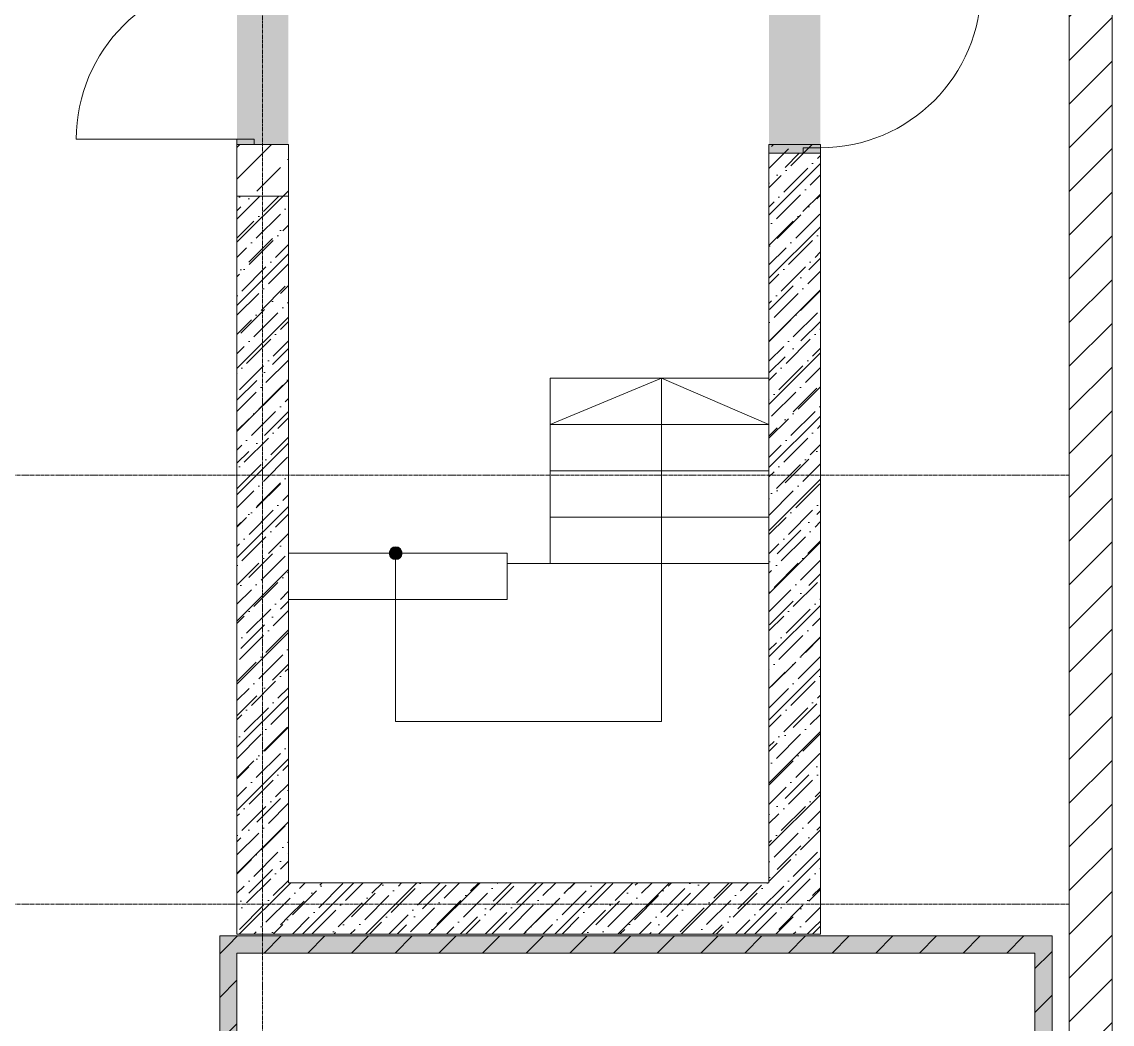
# Model space of a CAD drawing. Header units: millimetres. Extents: x 1499747 to 4341325, y -28481 to 441852.
# Drawn here: x 4240641 to 4246994, y 378866 to 384705 of the extents above; entities that cross this region are included whole.
import ezdxf

# ---------------------------------------------------------------- set-up
doc = ezdxf.new("R2010")
doc.units = ezdxf.units.MM
doc.header["$MEASUREMENT"] = 0
doc.linetypes.add('CENTER2', pattern=[28.575, 19.05, -3.175, 3.175, -3.175])
for name, color, linetype, lineweight in [('13 этаж_25_АР 06.03 custom_70_12 этаж_13_Интерьер - Мебель_Ном._пера__8_Ном._пера__8', 8, 'Continuous', 18), ('13 этаж_25_АР 06.03 custom_70__8 hatch_Ном._пера__8_Ном._пера__8', 8, 'Continuous', 18), ('13 этаж_25_АР 06.03 custom_70__Оси_Ном._пера__8_Ном._пера__8', 8, 'Continuous', 18), ('13 этаж_25_АР 06.03 custom_70_контур_Ном._пера__1_Ном._пера__1', 1, 'Continuous', 18), ('13 этаж_25_АР 06.03 custom_70_Подложк_Ном._пера__1_Ном._пера__1', 1, 'Continuous', 18), ('13 этаж_25_АР 06.03 custom_70_Шахты 101_Ном._пера__8_Ном._пера__8', 8, 'Continuous', 18), ('13 этаж_25_Двери Archicad_Ном._пера__19_Ном._пера__255', 255, 'Continuous', 18), ('13 этаж_25_Двери Archicad_Ном._пера__23_Ном._пера__30', 30, 'Continuous', 18), ('13 этаж_25_Двери Archicad_Ном._пера__3_Ном._пера__30', 30, 'Continuous', 18), ('13 этаж_25_Двери Archicad_Ном._пера__47_Ном._пера__7', 7, 'Continuous', 18), ('13 этаж_25_Конструктив - Лестницы_Ном._пера__11_Ном._пера__171', 171, 'Continuous', 18), ('13 этаж_25_Конструктив - Лестницы_Ном._пера__1_Ном._пера__7', 7, 'Continuous', 18), ('13 этаж_25_Конструктив - Лестницы_Ном._пера__71_Ном._пера__161', 161, 'Continuous', 18), ('13 этаж_25_Конструктив - Стены Ненесущие Газоблок_Ном._пера__169_Ном._пера__83', 83, 'Continuous', 18), ('13 этаж_25_Конструктив - Стены Ненесущие Газоблок_Ном._пера__47_Ном._пера__7', 7, 'Continuous', 18), ('13 этаж_25_Конструктив - Стены Ненесущие Газоблок_Ном._пера__74_Ном._пера__255', 255, 'Continuous', 18), ('13 этаж_25_Конструктив - Стены Несущие_Ном._пера__170_Ном._пера__52', 52, 'Continuous', 18), ('13 этаж_25_Конструктив - Стены Несущие_Ном._пера__19_Ном._пера__255', 255, 'Continuous', 18), ('13 этаж_25_Конструктив - Стены Несущие_Ном._пера__47_Ном._пера__7', 7, 'Continuous', 18)]:
    doc.layers.add(name, color=color, linetype=linetype, lineweight=lineweight)
pattern_1 = [(45, (4194944, 382064.74), (-127.2792, 127.2792), [])]
pattern_2 = [(45, (4194944, 382064.74), (-183.8478, 183.8478), []), (45, (4194852.08, 382156.66), (-183.8478, 183.8478), [195, -65, 0, -65])]

msp = doc.modelspace()

# ---------------------------------------------------------------- hatches: boundary and pattern name
at = {"layer": '13 этаж_25_АР 06.03 custom_70__8 hatch_Ном._пера__8_Ном._пера__8', "linetype": 'Continuous', "true_color": 0xc7c8ca}
h = msp.add_hatch(dxfattribs=at)
h.set_pattern_fill('ANSI36_0046_0019', color=9, style=0, pattern_type=2)
h.set_pattern_definition([(45, (4050797.57, 168999.435), (42.09495, 154.348152), [198.4375, -39.6875, 0, -39.6875])])
h.paths.add_polyline_path([(4245294.2, 383989.7), (4244994.2, 383989.7), (4244994.2, 379689.7), (4242194.2, 379689.7), (4242194.2, 383689.7), (4241894.2, 383689.7), (4241894.2, 379389.7), (4245294.2, 379389.7)])
at = {"layer": '13 этаж_25_Двери Archicad_Ном._пера__19_Ном._пера__255', "linetype": 'Continuous', "true_color": 0xc7c8ca}
for points in [[(4241894.2, 383989.7), (4241994.2, 383989.7), (4241994.2, 384021.7), (4241894.2, 384021.7)], [(4245194.2, 383939.7), (4245294.2, 383939.7), (4245294.2, 383971.7), (4245194.2, 383971.7)]]:
    msp.add_hatch(color=9, dxfattribs=at).paths.add_polyline_path(points)
at = {"layer": '13 этаж_25_Конструктив - Лестницы_Ном._пера__71_Ном._пера__161', "linetype": 'Continuous', "true_color": 0xc7c8ca}
msp.add_hatch(color=9, dxfattribs=at).paths.add_polyline_path([(4242781.2, 381609.7, 1), (4242856.2, 381609.7, 1)])
at = {"layer": '13 этаж_25_Конструктив - Стены Ненесущие Газоблок_Ном._пера__169_Ном._пера__83', "linetype": 'Continuous', "true_color": 0xc7c8ca}
h = msp.add_hatch(dxfattribs=at)
h.set_pattern_fill('БЛОКИ_БЕТОННЫЕ_ЭФФЕКТИВН_72', color=9, style=0, pattern_type=2)
h.set_pattern_definition(pattern_1)
h.paths.add_polyline_path([(4246743.9, 393764.7), (4246743.9, 363914.7), (4246993.9, 363914.7), (4246993.9, 393764.7)])
h = msp.add_hatch(dxfattribs=at)
h.set_pattern_fill('БЛОКИ_БЕТОННЫЕ_ЭФФЕКТИВН_72', color=9, style=0, pattern_type=2)
h.set_pattern_definition(pattern_1)
h.paths.add_polyline_path([(4241794.2, 379379.7), (4241894.2, 379279.7), (4241894.2, 379379.7)])
h = msp.add_hatch(dxfattribs=at)
h.set_pattern_fill('БЛОКИ_БЕТОННЫЕ_ЭФФЕКТИВН_72', color=9, style=0, pattern_type=2)
h.set_pattern_definition(pattern_1)
h.paths.add_polyline_path([(4241794.2, 379279.7), (4241894.2, 379279.7), (4241794.2, 379379.7)])
h = msp.add_hatch(dxfattribs=at)
h.set_pattern_fill('БЛОКИ_БЕТОННЫЕ_ЭФФЕКТИВН_72', color=9, style=0, pattern_type=2)
h.set_pattern_definition(pattern_1)
h.paths.add_polyline_path([(4246544, 379379.7), (4241894.2, 379379.7), (4241894.2, 379279.7), (4246544, 379279.7)])
h = msp.add_hatch(dxfattribs=at)
h.set_pattern_fill('БЛОКИ_БЕТОННЫЕ_ЭФФЕКТИВН_72', color=9, style=0, pattern_type=2)
h.set_pattern_definition(pattern_1)
h.paths.add_polyline_path([(4246544, 379279.7), (4246644, 379279.7), (4246644, 379379.7)])
h = msp.add_hatch(dxfattribs=at)
h.set_pattern_fill('БЛОКИ_БЕТОННЫЕ_ЭФФЕКТИВН_72', color=9, style=0, pattern_type=2)
h.set_pattern_definition(pattern_1)
h.paths.add_polyline_path([(4241794.2, 379279.7), (4241794.2, 378264.7), (4241894.2, 378264.7), (4241894.2, 379279.7)])
h = msp.add_hatch(dxfattribs=at)
h.set_pattern_fill('БЛОКИ_БЕТОННЫЕ_ЭФФЕКТИВН_72', color=9, style=0, pattern_type=2)
h.set_pattern_definition(pattern_1)
h.paths.add_polyline_path([(4246644, 367064.7), (4246644, 379279.7), (4246544, 379279.7), (4246544, 367064.7)])
at = {"layer": '13 этаж_25_Конструктив - Стены Ненесущие Газоблок_Ном._пера__74_Ном._пера__255', "linetype": 'Continuous', "true_color": 0xc7c8ca}
for points in [[(4241794.2, 379379.7), (4241894.2, 379279.7), (4241894.2, 379379.7)], [(4241794.2, 379279.7), (4241894.2, 379279.7), (4241794.2, 379379.7)], [(4246544, 379379.7), (4241894.2, 379379.7), (4241894.2, 379279.7), (4246544, 379279.7)], [(4246544, 379279.7), (4246644, 379279.7), (4246644, 379379.7)], [(4246544, 379379.7), (4246544, 379279.7), (4246644, 379379.7)], [(4241794.2, 379279.7), (4241794.2, 378264.7), (4241894.2, 378264.7), (4241894.2, 379279.7)], [(4246644, 367064.7), (4246644, 379279.7), (4246544, 379279.7), (4246544, 367064.7)]]:
    msp.add_hatch(color=9, dxfattribs=at).paths.add_polyline_path(points)
at = {"layer": '13 этаж_25_Конструктив - Стены Несущие_Ном._пера__170_Ном._пера__52', "linetype": 'Continuous', "true_color": 0xc7c8ca}
h = msp.add_hatch(dxfattribs=at)
h.set_pattern_fill('ЖЕЛЕЗОБЕТОН_0019', color=9, style=0, pattern_type=2)
h.set_pattern_definition(pattern_2)
h.paths.add_polyline_path([(4241894.2, 379689.7), (4242194.2, 379689.7), (4242194.2, 383989.7), (4241894.2, 383989.7)])
h = msp.add_hatch(dxfattribs=at)
h.set_pattern_fill('ЖЕЛЕЗОБЕТОН_0019', color=9, style=0, pattern_type=2)
h.set_pattern_definition(pattern_2)
h.paths.add_polyline_path([(4244994.2, 379689.7), (4245294.2, 379689.7), (4245294.2, 383939.7), (4244994.2, 383939.7)])
h = msp.add_hatch(dxfattribs=at)
h.set_pattern_fill('ЖЕЛЕЗОБЕТОН_0019', color=9, style=0, pattern_type=2)
h.set_pattern_definition(pattern_2)
h.paths.add_polyline_path([(4241894.2, 379689.7), (4241894.2, 379389.7), (4242194.2, 379689.7)])
h = msp.add_hatch(dxfattribs=at)
h.set_pattern_fill('ЖЕЛЕЗОБЕТОН_0019', color=9, style=0, pattern_type=2)
h.set_pattern_definition(pattern_2)
h.paths.add_polyline_path([(4242194.2, 379689.7), (4241894.2, 379389.7), (4242194.2, 379389.7)])
h = msp.add_hatch(dxfattribs=at)
h.set_pattern_fill('ЖЕЛЕЗОБЕТОН_0019', color=9, style=0, pattern_type=2)
h.set_pattern_definition(pattern_2)
h.paths.add_polyline_path([(4244994.2, 379689.7), (4242194.2, 379689.7), (4242194.2, 379389.7), (4244994.2, 379389.7)])
h = msp.add_hatch(dxfattribs=at)
h.set_pattern_fill('ЖЕЛЕЗОБЕТОН_0019', color=9, style=0, pattern_type=2)
h.set_pattern_definition(pattern_2)
h.paths.add_polyline_path([(4244994.2, 379689.7), (4245294.2, 379389.7), (4245294.2, 379689.7)])
h = msp.add_hatch(dxfattribs=at)
h.set_pattern_fill('ЖЕЛЕЗОБЕТОН_0019', color=9, style=0, pattern_type=2)
h.set_pattern_definition(pattern_2)
h.paths.add_polyline_path([(4244994.2, 379389.7), (4245294.2, 379389.7), (4244994.2, 379689.7)])
at = {"layer": '13 этаж_25_Конструктив - Стены Несущие_Ном._пера__19_Ном._пера__255', "linetype": 'Continuous', "true_color": 0xc7c8ca}
for points in [[(4241894.2, 383989.7), (4242194.2, 383989.7), (4242194.2, 384989.7), (4241894.2, 384989.7)], [(4245294.2, 384939.7), (4244994.2, 384939.7), (4244994.2, 383939.7), (4245294.2, 383939.7)]]:
    msp.add_hatch(color=9, dxfattribs=at).paths.add_polyline_path(points)

# ---------------------------------------------------------------- linework, layer by layer
at = {"layer": '13 этаж_25_АР 06.03 custom_70_12 этаж_13_Интерьер - Мебель_Ном._пера__8_Ном._пера__8', "color": 9, "linetype": 'Continuous', "true_color": 0xc7c8ca}
for p, q in [((4244994.2, 379689.7), (4244994.2, 383939.7)), ((4245294.2, 383939.7), (4245294.2, 379389.7)), ((4241894.2, 379389.7), (4241894.2, 383689.7)), ((4242194.2, 379689.7), (4242194.2, 383689.7)), ((4242194.2, 379689.7), (4244994.2, 379689.7)), ((4245294.2, 379389.7), (4241894.2, 379389.7))]:
    msp.add_line(p, q, dxfattribs=at)
at = {"layer": '13 этаж_25_АР 06.03 custom_70_12 этаж_13_Интерьер - Мебель_Ном._пера__8_Ном._пера__8', "color": 9, "linetype": 'Continuous', "true_color": 0xc7c8ca, "flags": 128}
for points in [[(4245294.2, 383989.7), (4245294.2, 379389.7), (4241894.2, 379389.7), (4241894.2, 383689.7), (4242194.2, 383689.7), (4242194.2, 379689.7), (4244994.2, 379689.7), (4244994.2, 383989.7)], [(4245294.2, 383939.7), (4245294.2, 379389.7), (4241894.2, 379389.7), (4241894.2, 383689.7)], [(4242194.2, 383689.7), (4242194.2, 379689.7), (4244994.2, 379689.7), (4244994.2, 383939.7)], [(4244994.2, 383989.7), (4245294.2, 383989.7)], [(4242194.2, 383689.7), (4242194.2, 382889.7)]]:
    msp.add_lwpolyline(points, dxfattribs=at)
at = {"layer": '13 этаж_25_АР 06.03 custom_70__Оси_Ном._пера__8_Ном._пера__8', "color": 9, "linetype": 'CENTER2', "true_color": 0xc7c8ca}
for p, q in [((4242044, 393714.7), (4242044, 363914.7)), ((4246744, 393714.7), (4246744, 363914.7)), ((4246744, 382064.7), (4202359, 382064.7)), ((4246744, 379564.7), (4213744, 379564.7))]:
    msp.add_line(p, q, dxfattribs=at)
at = {"layer": '13 этаж_25_АР 06.03 custom_70_контур_Ном._пера__1_Ном._пера__1', "color": 9, "linetype": 'Continuous', "true_color": 0xc7c8ca, "flags": 128}
for points in [[(4241162.3, 378264.7), (4241794.2, 378264.7), (4241794.2, 379379.7), (4241894.2, 379379.7)], [(4241894.2, 379379.7), (4246644, 379379.7)], [(4241162.3, 378164.7), (4241894.2, 378164.7), (4241894.2, 379279.7)]]:
    msp.add_lwpolyline(points, dxfattribs=at)
at = {"layer": '13 этаж_25_АР 06.03 custom_70_Подложк_Ном._пера__1_Ном._пера__1', "color": 9, "linetype": 'Continuous', "true_color": 0xc7c8ca, "flags": 128}
for points in [[(4246644, 377439.7), (4246644, 379379.7), (4246544, 379379.7)], [(4246544, 379279.7), (4241894.2, 379279.7)], [(4246544, 379279.7), (4246544, 367064.7)]]:
    msp.add_lwpolyline(points, dxfattribs=at)
at = {"layer": '13 этаж_25_АР 06.03 custom_70_Шахты 101_Ном._пера__8_Ном._пера__8', "color": 9, "linetype": 'Continuous', "true_color": 0xc7c8ca, "flags": 128}
msp.add_lwpolyline([(4245294.2, 383989.7), (4244994.2, 383989.7)], dxfattribs=at)
at = {"layer": '13 этаж_25_Двери Archicad_Ном._пера__23_Ном._пера__30', "color": 9, "linetype": 'Continuous', "true_color": 0xc7c8ca}
for p, q in [((4241894.2, 383989.7), (4241894.2, 384021.7)), ((4241894.2, 384021.7), (4241994.2, 384021.7)), ((4241994.2, 384021.7), (4241994.2, 383989.7)), ((4241994.2, 383989.7), (4241894.2, 383989.7)), ((4245194.2, 383939.7), (4245194.2, 383971.7)), ((4245194.2, 383971.7), (4245294.2, 383971.7)), ((4245294.2, 383939.7), (4245194.2, 383939.7)), ((4245294.2, 383971.7), (4245294.2, 383939.7))]:
    msp.add_line(p, q, dxfattribs=at)
at = {"layer": '13 этаж_25_Двери Archicad_Ном._пера__3_Ном._пера__30', "color": 9, "linetype": 'Continuous', "true_color": 0xc7c8ca}
msp.add_line((4241894.2, 384021.7), (4240958.2, 384021.7), dxfattribs=at)
for centre, start, end in [((4241894.2, 384021.7), 90, 180), ((4245294.2, 384907.7), 270, 0)]:
    msp.add_arc(centre, 936, start, end, dxfattribs=at)
at = {"layer": '13 этаж_25_Двери Archicad_Ном._пера__47_Ном._пера__7', "color": 9, "linetype": 'Continuous', "true_color": 0xc7c8ca}
for p, q in [((4241894.2, 383989.7), (4241994.2, 383989.7)), ((4241894.2, 383989.7), (4241994.2, 383989.7)), ((4241994.2, 383989.7), (4242194.2, 383989.7)), ((4245194.2, 383939.7), (4244994.2, 383939.7)), ((4245294.2, 383939.7), (4245194.2, 383939.7)), ((4245294.2, 383939.7), (4245194.2, 383939.7))]:
    msp.add_line(p, q, dxfattribs=at)
at = {"layer": '13 этаж_25_Конструктив - Лестницы_Ном._пера__11_Ном._пера__171', "color": 9, "linetype": 'Continuous', "true_color": 0xc7c8ca}
for p, q in [((4244994.2, 382629.7), (4243718.7, 382629.7)), ((4243718.7, 382629.7), (4243718.7, 382359.7)), ((4244368.7, 382629.7), (4243718.7, 382359.7)), ((4244368.7, 382359.7), (4244368.7, 382629.7)), ((4244994.2, 382359.7), (4244368.7, 382629.7)), ((4244994.2, 382359.7), (4244994.2, 382629.7)), ((4244994.2, 382359.7), (4243718.7, 382359.7)), ((4243718.7, 382359.7), (4243718.7, 382089.7)), ((4243718.7, 382359.7), (4244994.2, 382359.7)), ((4244368.7, 381549.7), (4244368.7, 382359.7)), ((4244994.2, 382089.7), (4244994.2, 382359.7)), ((4244994.2, 382089.7), (4243718.7, 382089.7)), ((4243718.7, 382089.7), (4243718.7, 381819.7)), ((4243718.7, 382089.7), (4244994.2, 382089.7)), ((4244994.2, 381819.7), (4244994.2, 382089.7)), ((4244994.2, 381819.7), (4243718.7, 381819.7)), ((4243718.7, 381819.7), (4243718.7, 381549.7)), ((4243718.7, 381819.7), (4244994.2, 381819.7)), ((4244994.2, 381549.7), (4244994.2, 381819.7)), ((4243468.7, 381609.7), (4242194.2, 381609.7)), ((4242194.2, 381609.7), (4242194.2, 381339.7)), ((4242818.7, 381609.7), (4242818.7, 381339.7)), ((4243468.7, 381339.7), (4243468.7, 381609.7)), ((4243718.7, 381549.7), (4243468.7, 381549.7)), ((4243468.7, 381549.7), (4243468.7, 381339.7)), ((4244994.2, 381549.7), (4243718.7, 381549.7)), ((4243718.7, 381549.7), (4244994.2, 381549.7)), ((4244368.7, 381279.7), (4244368.7, 381549.7)), ((4244994.2, 381279.7), (4244994.2, 381549.7)), ((4242194.2, 381339.7), (4243468.7, 381339.7)), ((4243468.7, 381339.7), (4242194.2, 381339.7)), ((4242194.2, 381339.7), (4242194.2, 381279.7)), ((4242818.7, 381339.7), (4242818.7, 381279.7)), ((4242194.2, 381279.7), (4242194.2, 379689.7)), ((4242818.7, 381279.7), (4242818.7, 380629.7)), ((4244368.7, 380629.7), (4244368.7, 381279.7)), ((4244994.2, 379689.7), (4244994.2, 381279.7)), ((4242818.7, 380629.7), (4244368.7, 380629.7)), ((4242194.2, 379689.7), (4244994.2, 379689.7))]:
    msp.add_line(p, q, dxfattribs=at)
at = {"layer": '13 этаж_25_Конструктив - Лестницы_Ном._пера__11_Ном._пера__171', "color": 9, "linetype": 'Continuous', "true_color": 0xc7c8ca, "flags": 128}
msp.add_lwpolyline([(4242781.2, 381609.7, 1), (4242856.2, 381609.7, 1)], format="xyb", close=True, dxfattribs=at)
at = {"layer": '13 этаж_25_Конструктив - Лестницы_Ном._пера__1_Ном._пера__7', "color": 9, "linetype": 'Continuous', "true_color": 0xc7c8ca}
for p, q in [((4244994.2, 382629.7), (4243718.7, 382629.7)), ((4243718.7, 382629.7), (4243718.7, 381549.7)), ((4244994.2, 381549.7), (4244994.2, 382629.7)), ((4243468.7, 381609.7), (4242194.2, 381609.7)), ((4242194.2, 381609.7), (4242194.2, 381339.7)), ((4243468.7, 381339.7), (4243468.7, 381609.7)), ((4243718.7, 381549.7), (4243468.7, 381549.7)), ((4243468.7, 381549.7), (4243468.7, 381339.7)), ((4243718.7, 381549.7), (4244994.2, 381549.7)), ((4244994.2, 381279.7), (4244994.2, 381549.7)), ((4242194.2, 381339.7), (4242194.2, 381279.7)), ((4243468.7, 381339.7), (4242194.2, 381339.7)), ((4242194.2, 381279.7), (4242194.2, 379689.7)), ((4244994.2, 379689.7), (4244994.2, 381279.7)), ((4242194.2, 379689.7), (4244994.2, 379689.7))]:
    msp.add_line(p, q, dxfattribs=at)
at = {"layer": '13 этаж_25_Конструктив - Стены Ненесущие Газоблок_Ном._пера__47_Ном._пера__7', "color": 9, "linetype": 'Continuous', "true_color": 0xc7c8ca, "flags": 128}
for points in [[(4246993.9, 363914.7), (4246993.9, 394014.7)], [(4246743.9, 393764.7), (4246743.9, 363914.7)], [(4241794.2, 379379.7), (4241894.2, 379379.7)], [(4241794.2, 379379.7), (4241794.2, 378264.7)], [(4246644, 379379.7), (4241894.2, 379379.7)], [(4246644, 379379.7), (4246644, 379279.7)], [(4241894.2, 378264.7), (4241894.2, 379279.7)], [(4241894.2, 379279.7), (4246544, 379279.7)], [(4246544, 379279.7), (4246544, 371864.7)], [(4246644, 366964.7), (4246644, 379279.7)]]:
    msp.add_lwpolyline(points, dxfattribs=at)
at = {"layer": '13 этаж_25_Конструктив - Стены Несущие_Ном._пера__47_Ном._пера__7', "color": 9, "linetype": 'Continuous', "true_color": 0xc7c8ca}
for p, q in [((4241894.2, 383989.7), (4241994.2, 383989.7)), ((4241994.2, 383989.7), (4242194.2, 383989.7)), ((4245194.2, 383939.7), (4244994.2, 383939.7)), ((4245294.2, 383939.7), (4245194.2, 383939.7))]:
    msp.add_line(p, q, dxfattribs=at)
at = {"layer": '13 этаж_25_Конструктив - Стены Несущие_Ном._пера__47_Ном._пера__7', "color": 9, "linetype": 'Continuous', "true_color": 0xc7c8ca, "flags": 128}
for points in [[(4241894.2, 383989.7), (4241894.2, 379689.7)], [(4242194.2, 379689.7), (4242194.2, 383989.7)], [(4244994.2, 383939.7), (4244994.2, 379689.7)], [(4245294.2, 379689.7), (4245294.2, 383939.7)], [(4241894.2, 379389.7), (4241894.2, 379689.7)], [(4244994.2, 379689.7), (4242194.2, 379689.7)], [(4245294.2, 379389.7), (4245294.2, 379689.7)], [(4241894.2, 379389.7), (4245294.2, 379389.7)]]:
    msp.add_lwpolyline(points, dxfattribs=at)

doc.saveas('drawing.dxf')
